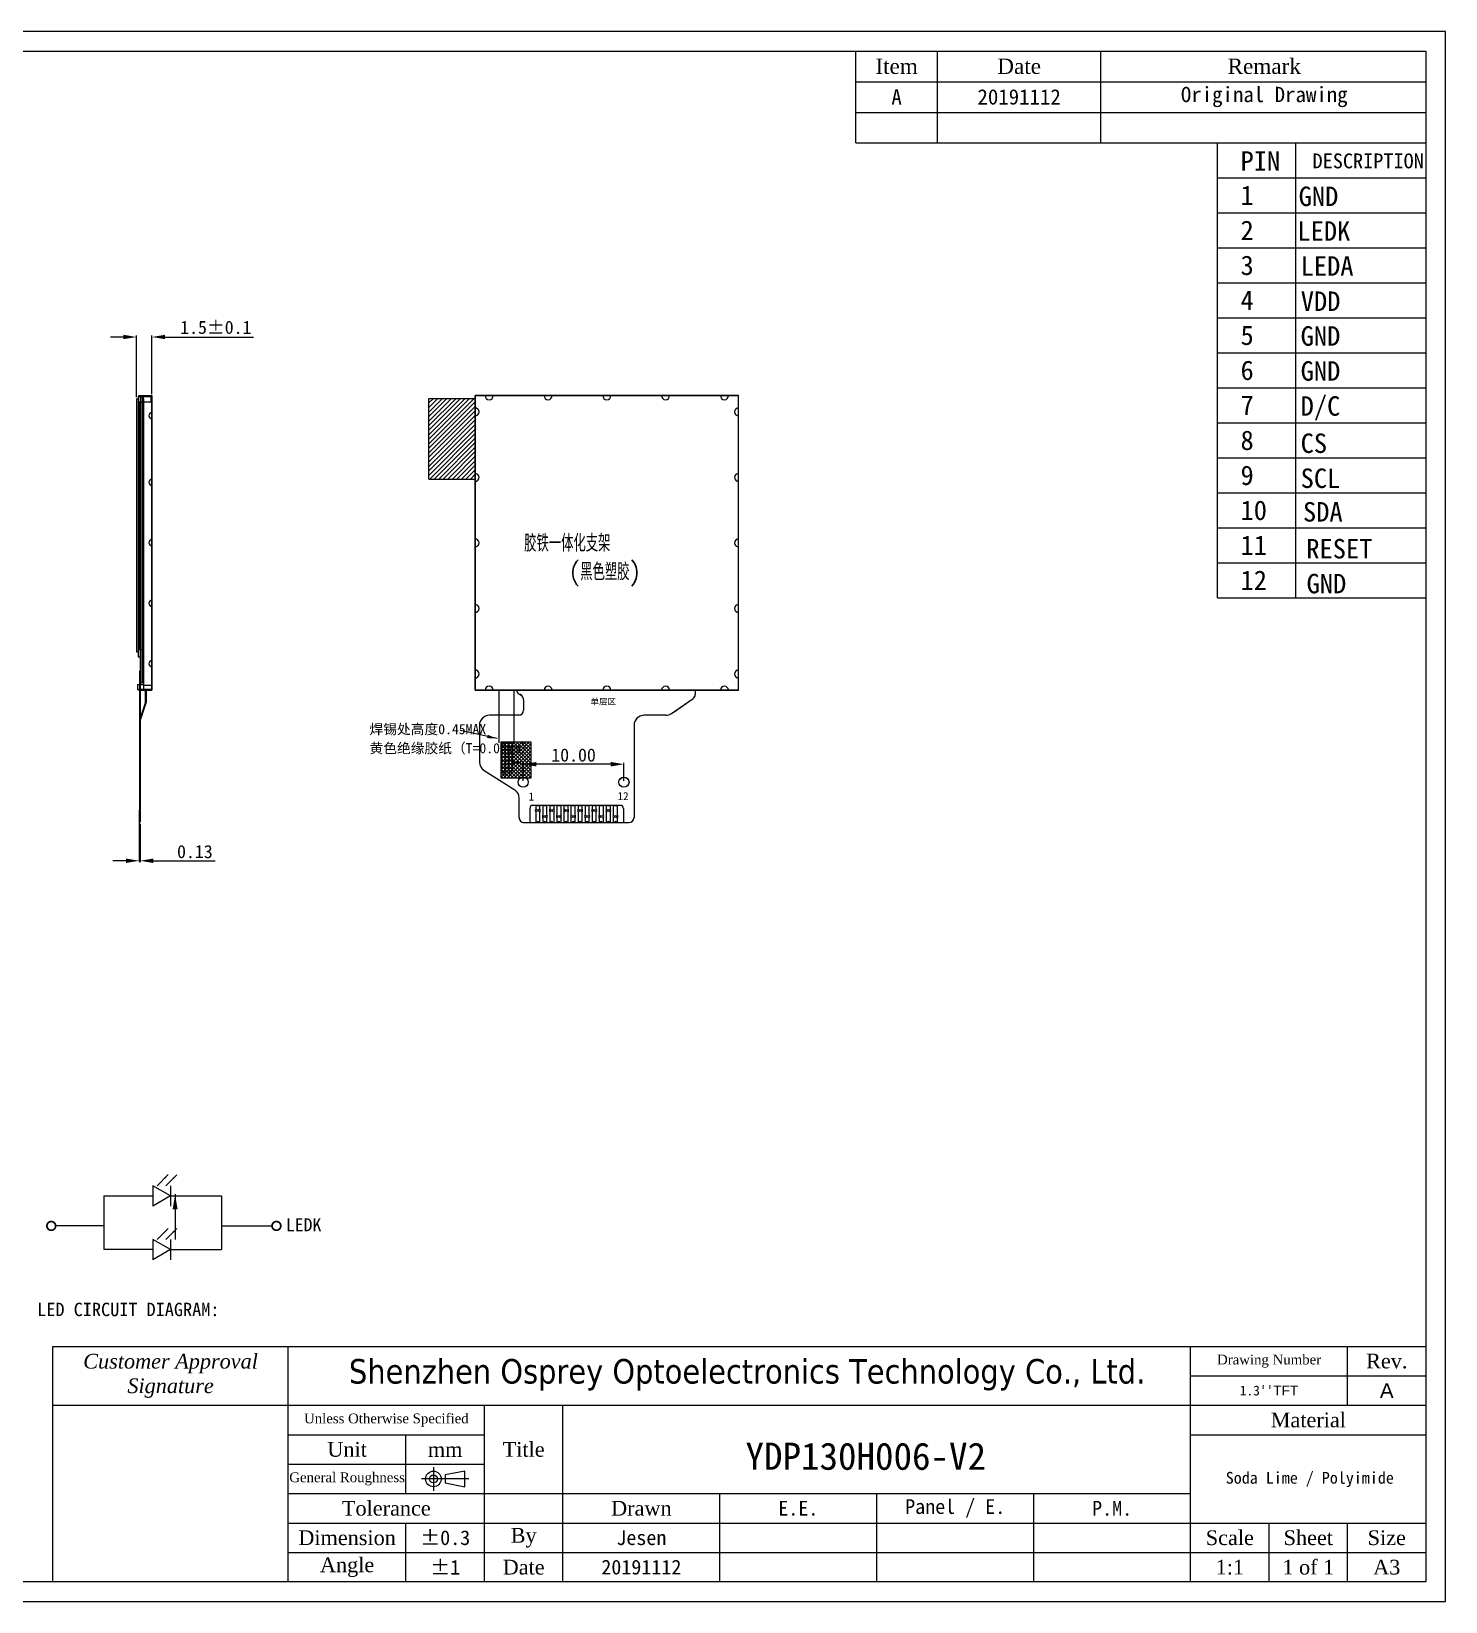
# Model space of a CAD drawing. Header units: millimetres. Extents: x 1344 to 1578, y 492 to 647.
# Drawn here: x 1437.5 to 1577.8, y 491.6 to 647.4 of the extents above; entities that cross this region are included whole.
import ezdxf
from ezdxf.lldxf.tags import DXFTag

# ---------------------------------------------------------------- set-up
doc = ezdxf.new("R2010")
doc.units = ezdxf.units.MM
doc.layers.add('CEN', color=1, linetype='CENTER', lineweight=15)
for name, color, linetype in [('dim', 3, 'Continuous'), ('FPC', 30, 'Continuous'), ('Frame', 7, 'Continuous'), ('lcd', 4, 'Continuous'), ('PULL TAPE', 3, 'Continuous'), ('圖框', 7, 'Continuous')]:
    doc.layers.add(name, color=color, linetype=linetype)
doc.styles.add('RD', font='', dxfattribs={"width": 0.8, "height": 1.8})
doc.styles.get("Standard").update_dxf_attribs({"font": 'txt', "bigfont": 'gbcbig.shx'})
doc.styles.add('VP-STANDARD', font='txt.shx')
doc.styles.add('宋体', font='')
doc.styles.get('RD').set_extended_font_data('PMingLiU')
doc.styles.get('宋体').set_extended_font_data('SimSun')
tags = doc.linetypes.add('CENTER', pattern=[2, 1.25, -0.25, 0.25, -0.25]).pattern_tags.tags
tags[10:11] = [DXFTag(74, 4), DXFTag(75, 0), DXFTag(340, '0'), DXFTag(46, 0.0), DXFTag(50, 0.0), DXFTag(44, 0.0), DXFTag(45, 0.0)]
tags[8:9] = [DXFTag(74, 4), DXFTag(75, 0), DXFTag(340, '0'), DXFTag(46, 0.0), DXFTag(50, 0.0), DXFTag(44, 0.0), DXFTag(45, 0.0)]
tags[6:7] = [DXFTag(74, 4), DXFTag(75, 0), DXFTag(340, '0'), DXFTag(46, 0.0), DXFTag(50, 0.0), DXFTag(44, 0.0), DXFTag(45, 0.0)]
tags[4:5] = [DXFTag(74, 4), DXFTag(75, 0), DXFTag(340, '0'), DXFTag(46, 0.0), DXFTag(50, 0.0), DXFTag(44, 0.0), DXFTag(45, 0.0)]
doc.dimstyles.new('SH', dxfattribs={"dimscale": 1.4, "dimtxt": 2.5, "dimasz": 2.5, "dimexe": 1.25, "dimexo": 0.625, "dimtad": 0, "dimdec": 1, "dimzin": 0, "dimdsep": 46, "dimtxsty": 'RD', "dimcen": 2.5, "dimadec": 0, "dimazin": 0, "dimtfac": 0.6, "dimtdec": 4, "dimtmove": 0, "dimatfit": 3, "dimfxl": 1, "dimtolj": 1, "dimarcsym": 0})
doc.dimstyles.get("Standard").update_dxf_attribs({"dimtxt": 3, "dimasz": 1.5, "dimexe": 0.3, "dimexo": 0.3, "dimgap": 0.5, "dimtad": 1, "dimtoh": 1, "dimdsep": 46, "dimtxsty": 'Standard', "dimcen": 0.5, "dimclrd": 2, "dimclre": 3, "dimclrt": 6, "dimadec": 1, "dimazin": 0, "dimtfac": 1, "dimtofl": 0, "dimtmove": 0, "dimatfit": 3, "dimfxl": 1, "dimtolj": 1, "dimtzin": 0, "dimarcsym": 0})
doc.dimstyles.new('VP-Standard', dxfattribs={"dimtxt": 1.5, "dimasz": 1.5, "dimexe": 0.5, "dimexo": 0.3, "dimgap": 0.5, "dimtad": 1, "dimzin": 1, "dimdsep": 46, "dimtxsty": 'VP-STANDARD', "dimcen": 0, "dimclrd": 256, "dimclre": 256, "dimclrt": 256, "dimadec": 0, "dimazin": 0, "dimtfac": 1, "dimtmove": 0, "dimatfit": 1, "dimfxl": 1, "dimtolj": 1, "dimtzin": 0, "dimlwd": -1, "dimlwe": -1, "dimarcsym": 0})
doc.dimstyles.new('标注', dxfattribs={"dimtxt": 1.2, "dimasz": 1, "dimexe": 0, "dimexo": 1, "dimgap": 0.2, "dimtad": 0, "dimrnd": 0.0005, "dimzin": 9, "dimdsep": 46, "dimtxsty": 'Standard', "dimcen": 0, "dimclrd": 3, "dimclre": 3, "dimclrt": 3, "dimadec": 0, "dimazin": 0, "dimtfac": 1, "dimtmove": 0, "dimatfit": 3, "dimfxl": 1, "dimlwd": -1, "dimlwe": -1, "dimarcsym": 0})

# ---------------------------------------------------------------- blocks, each defined once
blk = doc.blocks.new('*D8')
at = {"layer": 'Defpoints', "color": 0, "transparency": 16777216}
for p in [(1449.41, 617.03), (1447.89, 610.91), (1449.41, 611.21)]:
    blk.add_point(p, dxfattribs=at)
at = {"layer": 'dim', "color": 2, "lineweight": -2, "transparency": 16777216}
for p, q in [((1446.59, 617.03), (1445.29, 617.03)), ((1450.71, 617.03), (1459.51, 617.03))]:
    blk.add_line(p, q, dxfattribs=at)
at = {"layer": 'dim', "color": 3, "lineweight": -2, "transparency": 16777216}
for p, q in [((1447.89, 611.06), (1447.89, 617.18)), ((1449.41, 611.36), (1449.41, 617.18))]:
    blk.add_line(p, q, dxfattribs=at)
at = {"layer": 'dim', "color": 2, "transparency": 16777216}
for points in [[(1446.59, 617.25), (1446.59, 616.82), (1447.89, 617.03)], [(1450.71, 617.25), (1450.71, 616.82), (1449.41, 617.03)]]:
    blk.add_solid(points, dxfattribs=at)
at = {"layer": 'dim', "color": 3, "transparency": 16777216, "insert": (1455.76, 617.98), "char_height": 1.3, "attachment_point": 5, "style": '宋体'}
blk.add_mtext('\\A1;1.5%%P0.1', dxfattribs=at)
blk = doc.blocks.new('*D42')
at = {"layer": 'Defpoints', "color": 0, "transparency": 16777216}
for p in [(1486.27, 574.65), (1486.27, 572.86), (1496.27, 572.86)]:
    blk.add_point(p, dxfattribs=at)
at = {"layer": 'dim', "color": 3, "lineweight": -2, "transparency": 16777216}
for p, q in [((1486.27, 573.01), (1486.27, 574.8)), ((1496.27, 573.01), (1496.27, 574.8))]:
    blk.add_line(p, q, dxfattribs=at)
at = {"layer": 'dim', "color": 2, "lineweight": -2, "transparency": 16777216}
blk.add_line((1494.97, 574.65), (1487.57, 574.65), dxfattribs=at)
at = {"layer": 'dim', "color": 2, "transparency": 16777216}
for points in [[(1487.57, 574.87), (1487.57, 574.43), (1486.27, 574.65)], [(1494.97, 574.87), (1494.97, 574.43), (1496.27, 574.65)]]:
    blk.add_solid(points, dxfattribs=at)
at = {"layer": 'dim', "color": 3, "transparency": 16777216, "insert": (1491.27, 575.55), "char_height": 1.3, "attachment_point": 5, "style": '宋体'}
blk.add_mtext('\\A1;10.00', dxfattribs=at)
blk = doc.blocks.new('*D43')
at = {"layer": 'Defpoints', "color": 0, "transparency": 16777216}
for p in [(1448.14, 570.26), (1448.24, 568.89), (1448.24, 565.07)]:
    blk.add_point(p, dxfattribs=at)
at = {"layer": 'dim', "color": 3, "lineweight": -2, "transparency": 16777216}
for p, q in [((1448.14, 570.11), (1448.14, 564.92)), ((1448.24, 568.74), (1448.24, 564.92))]:
    blk.add_line(p, q, dxfattribs=at)
at = {"layer": 'dim', "color": 2, "lineweight": -2, "transparency": 16777216}
for p, q in [((1446.84, 565.07), (1445.54, 565.07)), ((1449.54, 565.07), (1455.68, 565.07))]:
    blk.add_line(p, q, dxfattribs=at)
at = {"layer": 'dim', "color": 2, "transparency": 16777216}
for points in [[(1446.84, 565.29), (1446.84, 564.85), (1448.14, 565.07)], [(1449.54, 565.29), (1449.54, 564.85), (1448.24, 565.07)]]:
    blk.add_solid(points, dxfattribs=at)
at = {"layer": 'dim', "color": 3, "transparency": 16777216, "insert": (1453.68, 565.97), "char_height": 1.3, "attachment_point": 5, "style": '宋体'}
blk.add_mtext('\\A1;0.13', dxfattribs=at)

msp = doc.modelspace()

# ---------------------------------------------------------------- hatches: boundary and pattern name
at = {"layer": 'FPC'}
h = msp.add_hatch(dxfattribs=at)
h.set_pattern_fill('ANSI37', color=2, scale=2, style=0)
h.set_pattern_definition([(135, (2040.96326, -3826.20396), (0.176776695, 0.176776695), []), (45, (2040.96326, -3826.20396), (0.176776695, -0.176776695), [])])
h.paths.add_polyline_path([(1487.046, 576.849), (1484.046, 576.84), (1484.046, 573.307), (1487.046, 573.307)])

# ---------------------------------------------------------------- linework, layer by layer
at = {"linetype": 'Continuous', "lineweight": 0}
for p, q in [((1562.984, 591.141), (1562.984, 636.28)), ((1555.199, 632.807), (1575.889, 632.807)), ((1555.199, 629.335), (1575.889, 629.335)), ((1555.199, 625.863), (1575.889, 625.863)), ((1555.199, 622.391), (1575.889, 622.391)), ((1555.199, 618.918), (1575.889, 618.918)), ((1555.199, 615.446), (1575.889, 615.446)), ((1555.199, 611.974), (1575.889, 611.974)), ((1555.199, 608.502), (1575.889, 608.502)), ((1555.199, 605.03), (1575.889, 605.03)), ((1555.199, 601.557), (1575.889, 601.557)), ((1555.199, 598.085), (1575.889, 598.085)), ((1555.199, 594.613), (1575.889, 594.613)), ((1555.199, 591.141), (1575.889, 591.141))]:
    msp.add_line(p, q, dxfattribs=at)
at = {"color": 7}
for p, q in [((1448.111, 611.213), (1449.411, 611.213)), ((1448.111, 611.113), (1448.111, 611.213)), ((1448.111, 611.113), (1449.311, 611.113)), ((1448.591, 611.213), (1449.411, 611.213)), ((1448.591, 611.213), (1449.411, 611.213)), ((1448.591, 611.113), (1448.591, 611.213)), ((1448.711, 611.213), (1449.311, 611.213)), ((1448.711, 611.113), (1449.311, 611.113)), ((1449.311, 611.213), (1449.411, 611.213)), ((1449.311, 611.213), (1449.411, 611.213)), ((1449.311, 611.113), (1449.311, 610.613)), ((1449.411, 582.063), (1449.411, 611.213)), ((1449.411, 611.213), (1449.411, 581.993)), ((1449.411, 582.063), (1449.411, 611.213)), ((1449.411, 611.213), (1449.411, 581.993)), ((1448.111, 610.613), (1449.411, 610.613)), ((1448.111, 610.613), (1448.111, 586.033)), ((1448.111, 586.033), (1448.611, 586.033)), ((1448.611, 582.093), (1448.611, 586.033)), ((1448.111, 582.093), (1449.411, 582.093)), ((1448.111, 582.093), (1448.111, 581.993)), ((1448.111, 581.993), (1449.411, 581.993)), ((1449.411, 582.063), (1448.591, 582.063)), ((1448.611, 582.493), (1449.411, 582.493)), ((1449.311, 581.993), (1448.611, 581.993)), ((1449.311, 581.993), (1449.411, 581.993))]:
    msp.add_line(p, q, dxfattribs=at)
at = {"color": 0}
for p, q in [((1448.591, 611.213), (1449.291, 611.213)), ((1448.591, 604.713), (1448.591, 611.213)), ((1448.591, 611.213), (1449.291, 611.213)), ((1448.591, 604.713), (1448.591, 611.213)), ((1448.591, 610.813), (1448.591, 610.813)), ((1448.591, 610.813), (1448.591, 610.813)), ((1448.591, 610.813), (1448.591, 610.813)), ((1448.591, 610.813), (1448.591, 610.813)), ((1507.572, 611.213), (1481.572, 611.213)), ((1507.572, 611.213), (1481.572, 611.213)), ((1507.652, 581.993), (1507.652, 611.143)), ((1507.652, 581.993), (1507.652, 611.143)), ((1507.652, 581.993), (1507.652, 611.143)), ((1507.652, 581.993), (1507.652, 611.143)), ((1507.652, 581.993), (1507.652, 611.143)), ((1507.652, 581.993), (1507.652, 611.143)), ((1448.591, 582.563), (1448.591, 604.713)), ((1447.991, 582.563), (1448.591, 582.563)), ((1447.991, 582.563), (1447.991, 582.063)), ((1447.991, 582.063), (1448.591, 582.063)), ((1449.291, 582.063), (1448.591, 582.063)), ((1481.572, 581.993), (1507.572, 581.993)), ((1481.572, 581.993), (1507.572, 581.993)), ((1481.572, 581.993), (1507.572, 581.993)), ((1481.572, 581.993), (1507.572, 581.993)), ((1481.572, 581.993), (1507.572, 581.993)), ((1481.572, 581.993), (1507.572, 581.993)), ((1481.572, 581.993), (1507.572, 581.993)), ((1481.572, 581.993), (1507.572, 581.993)), ((1481.572, 581.993), (1507.572, 581.993)), ((1481.572, 581.993), (1507.572, 581.993))]:
    msp.add_line(p, q, dxfattribs=at)
at = {"color": 3}
for p, q in [((1476.902, 610.935), (1476.91, 610.943)), ((1476.902, 610.486), (1477.359, 610.943)), ((1476.902, 610.037), (1477.808, 610.943)), ((1476.902, 609.588), (1478.257, 610.943)), ((1476.902, 609.139), (1478.706, 610.943)), ((1476.902, 608.69), (1479.155, 610.943)), ((1476.902, 608.241), (1479.604, 610.943)), ((1476.902, 607.792), (1480.053, 610.943)), ((1476.902, 607.342), (1480.502, 610.943)), ((1476.902, 606.893), (1480.951, 610.943)), ((1476.902, 606.444), (1481.4, 610.943)), ((1476.902, 602.943), (1476.902, 610.943)), ((1476.902, 610.943), (1481.572, 610.943)), ((1476.902, 605.995), (1481.572, 610.665)), ((1476.902, 605.546), (1481.572, 610.216)), ((1476.902, 605.097), (1481.572, 609.767)), ((1476.902, 604.648), (1481.572, 609.318)), ((1476.902, 604.199), (1481.572, 608.869)), ((1476.902, 603.75), (1481.572, 608.42)), ((1476.902, 603.301), (1481.572, 607.971)), ((1476.992, 602.943), (1481.572, 607.522)), ((1477.442, 602.943), (1481.572, 607.073)), ((1477.891, 602.943), (1481.572, 606.624)), ((1478.34, 602.943), (1481.572, 606.175)), ((1478.789, 602.943), (1481.572, 605.726)), ((1479.238, 602.943), (1481.572, 605.277)), ((1479.687, 602.943), (1481.572, 604.828)), ((1476.902, 602.943), (1481.572, 602.943)), ((1480.136, 602.943), (1481.572, 604.379)), ((1480.585, 602.943), (1481.572, 603.93)), ((1481.034, 602.943), (1481.572, 603.481)), ((1481.483, 602.943), (1481.572, 603.032))]:
    msp.add_line(p, q, dxfattribs=at)
for p, q in [((1481.492, 581.993), (1481.492, 611.213)), ((1507.652, 611.213), (1481.492, 611.213)), ((1481.492, 581.993), (1481.492, 611.213)), ((1507.652, 611.213), (1481.492, 611.213)), ((1481.672, 611.213), (1481.492, 611.213)), ((1507.652, 581.993), (1507.652, 611.213)), ((1507.652, 581.993), (1507.652, 611.213)), ((1507.652, 581.993), (1507.652, 611.213)), ((1507.652, 581.993), (1507.652, 611.213)), ((1507.652, 581.993), (1481.492, 581.993)), ((1507.652, 581.993), (1481.492, 581.993)), ((1496.772, 568.857), (1496.772, 568.857))]:
    msp.add_line(p, q)
at = {"color": 7, "lineweight": 5}
for p, q in [((1481.787, 581.993), (1507.357, 581.993)), ((1483.712, 582.043), (1483.712, 581.993))]:
    msp.add_line(p, q, dxfattribs=at)
at = {"color": 30}
for p, q in [((1486.923, 570.262), (1486.923, 568.862)), ((1495.923, 570.561), (1487.216, 570.562)), ((1496.223, 570.261), (1496.222, 568.857))]:
    msp.add_line(p, q, dxfattribs=at)
at = {"linetype": 'Continuous', "lineweight": 0}
msp.add_lwpolyline([(1555.199, 591.141), (1555.199, 636.28), (1575.889, 636.28), (1575.889, 591.141)], dxfattribs=at)
at = {"color": 4}
for points in [[(1481.492, 611.213), (1481.492, 581.993)], [(1481.492, 611.213), (1507.652, 611.213)], [(1481.492, 611.213), (1507.652, 611.213)], [(1481.572, 611.213), (1507.572, 611.213)], [(1481.572, 611.213), (1507.572, 611.213)], [(1481.572, 611.213), (1507.572, 611.213)], [(1481.572, 611.213), (1507.572, 611.213)], [(1507.652, 581.993), (1507.652, 611.213)], [(1481.492, 581.993), (1507.652, 581.993)], [(1481.572, 581.993), (1507.572, 581.993)], [(1481.572, 581.993), (1507.572, 581.993)]]:
    msp.add_lwpolyline(points, dxfattribs=at)
at = {"color": 0}
msp.add_lwpolyline([(1481.572, 581.993), (1507.572, 581.993)], dxfattribs=at)
msp.add_lwpolyline([(1481.572, 581.993), (1507.572, 581.993)], dxfattribs=at)
msp.add_lwpolyline([(1481.572, 581.993), (1507.572, 581.993)], dxfattribs=at)
msp.add_lwpolyline([(1481.572, 581.993), (1507.572, 581.993)], dxfattribs=at)
msp.add_lwpolyline([(1481.572, 581.993), (1507.572, 581.993)], dxfattribs=at)
msp.add_lwpolyline([(1481.572, 581.993), (1507.572, 581.993)], dxfattribs=at)
msp.add_lwpolyline([(1481.572, 581.993), (1507.572, 581.993)], dxfattribs=at)
msp.add_lwpolyline([(1481.572, 581.993), (1507.572, 581.993)], dxfattribs=at)
msp.add_lwpolyline([(1481.572, 581.993), (1507.572, 581.993)], dxfattribs=at)
msp.add_lwpolyline([(1481.572, 581.993), (1507.572, 581.993)], dxfattribs=at)
at = {"color": 2}
for points in [[(1483.864, 581.993), (1483.863, 576.78)], [(1483.864, 581.993), (1483.864, 579.503)], [(1485.351, 581.993), (1485.35, 576.87)], [(1485.351, 581.993), (1485.351, 579.503)]]:
    msp.add_lwpolyline(points, dxfattribs=at)
at = {"color": 4}
for centre, start, end in [((1482.892, 611.213), 180, 0), ((1488.745, 611.213), 180, 0), ((1494.572, 611.213), 180, 0), ((1500.399, 611.213), 180, 0), ((1506.252, 611.213), 180, 0), ((1481.492, 609.603), 270, 90), ((1507.652, 609.603), 90, 270), ((1481.492, 603.103), 270, 90), ((1507.652, 603.103), 90, 270), ((1481.492, 596.603), 270, 90), ((1507.652, 596.603), 90, 270), ((1481.492, 590.103), 270, 90), ((1507.652, 590.103), 90, 270), ((1481.492, 583.603), 270, 90), ((1507.652, 583.603), 90, 270), ((1482.892, 581.993), 0, 180), ((1488.745, 581.993), 0, 180), ((1494.572, 581.993), 0, 180), ((1500.399, 581.993), 0, 180), ((1506.252, 581.993), 0, 180)]:
    msp.add_arc(centre, 0.4, start, end, dxfattribs=at)
at = {"color": 7}
for centre in [(1449.411, 609.217), (1449.411, 602.617), (1449.411, 596.617), (1449.411, 590.617), (1449.411, 584.617)]:
    msp.add_arc(centre, 0.3, 90, 270, dxfattribs=at)
at = {"color": 30}
for centre, start, end in [((1487.223, 570.262), 89.97275, 179.97275), ((1495.923, 570.261), 359.97275, 89.97275)]:
    msp.add_arc(centre, 0.3, start, end, dxfattribs=at)
at = {"layer": 'CEN', "color": 3}
for p, q in [((1449.52, 532.83), (1449.52, 530.814)), ((1451.265, 531.822), (1449.52, 532.83)), ((1451.265, 532.83), (1451.265, 530.814)), ((1444.626, 531.822), (1449.52, 531.822)), ((1451.265, 531.822), (1449.52, 530.814)), ((1451.265, 531.822), (1456.325, 531.822)), ((1449.52, 527.497), (1449.52, 525.482)), ((1451.265, 526.49), (1449.52, 527.497)), ((1451.265, 527.497), (1451.265, 525.482)), ((1451.265, 526.49), (1449.52, 525.482))]:
    msp.add_line(p, q, dxfattribs=at)
at = {"layer": 'CEN', "color": 3, "const_width": 0.173}
for points in [[(1439.857, 528.843, -1), (1438.993, 528.843, -1)], [(1462.205, 528.843, -1), (1461.341, 528.843, -1)]]:
    msp.add_lwpolyline(points, format="xyb", close=True, dxfattribs=at)
at = {"layer": 'FPC'}
for p, q in [((1505.082, 582.663), (1505.082, 582.663)), ((1497.272, 578.503), (1497.272, 569.362)), ((1497.272, 577.613), (1497.272, 569.362)), ((1485.872, 569.362), (1485.872, 571.29)), ((1485.872, 569.362), (1485.873, 571.29)), ((1486.372, 568.862), (1496.772, 568.862)), ((1486.372, 568.862), (1496.772, 568.862))]:
    msp.add_line(p, q, dxfattribs=at)
at = {"layer": 'FPC', "color": 30}
for p, q in [((1486.071, 581.47), (1485.854, 581.601)), ((1486.071, 581.47), (1485.854, 581.601)), ((1486.071, 581.47), (1485.854, 581.601)), ((1486.071, 581.47), (1485.854, 581.601)), ((1486.071, 581.47), (1485.854, 581.601)), ((1486.071, 581.47), (1485.854, 581.601)), ((1486.151, 581.47), (1485.934, 581.601)), ((1500.982, 579.679), (1503.131, 581.156)), ((1501.243, 579.858), (1503.131, 581.156)), ((1503.347, 581.993), (1503.347, 581.568)), ((1485.812, 579.503), (1482.928, 579.503)), ((1485.812, 579.503), (1482.928, 579.503)), ((1485.892, 579.503), (1483.008, 579.503)), ((1485.892, 579.503), (1483.008, 579.503)), ((1485.892, 579.503), (1483.521, 579.503)), ((1486.312, 581.042), (1486.312, 580.003)), ((1486.312, 581.042), (1486.312, 580.003)), ((1486.312, 580.557), (1486.312, 580.003)), ((1486.312, 580.557), (1486.312, 580.003)), ((1500.415, 579.503), (1498.272, 579.503)), ((1481.928, 578.503), (1481.928, 574.862)), ((1482.398, 574.014), (1485.435, 572.116))]:
    msp.add_line(p, q, dxfattribs=at)
at = {"layer": 'FPC', "color": 2, "lineweight": 9}
for p, q in [((1487.548, 570.251), (1487.548, 570.561)), ((1487.548, 570.24), (1487.548, 570.561)), ((1487.548, 570.561), (1487.898, 570.561)), ((1487.898, 570.561), (1487.898, 570.24)), ((1487.898, 570.561), (1487.898, 570.24)), ((1488.247, 569.64), (1488.248, 570.562)), ((1488.248, 570.562), (1488.598, 570.562)), ((1488.598, 570.562), (1488.597, 569.64)), ((1488.948, 570.239), (1488.948, 570.562)), ((1488.948, 570.562), (1489.298, 570.562)), ((1489.298, 570.562), (1489.298, 570.239)), ((1489.647, 569.639), (1489.648, 570.562)), ((1489.648, 570.562), (1489.998, 570.562)), ((1489.998, 570.562), (1489.997, 569.639)), ((1490.348, 570.239), (1490.348, 570.562)), ((1490.348, 570.562), (1490.698, 570.562)), ((1490.698, 570.562), (1490.698, 570.239)), ((1491.047, 569.638), (1491.048, 570.562)), ((1491.048, 570.562), (1491.398, 570.562)), ((1491.398, 570.562), (1491.397, 569.638)), ((1491.748, 570.238), (1491.748, 570.562)), ((1491.748, 570.562), (1492.098, 570.562)), ((1492.098, 570.562), (1492.098, 570.238)), ((1492.447, 569.638), (1492.448, 570.562)), ((1492.448, 570.562), (1492.798, 570.562)), ((1492.798, 570.562), (1492.797, 569.638)), ((1493.148, 570.237), (1493.148, 570.562)), ((1493.148, 570.562), (1493.498, 570.561)), ((1493.498, 570.561), (1493.498, 570.237)), ((1493.847, 569.637), (1493.848, 570.561)), ((1493.848, 570.561), (1494.198, 570.561)), ((1494.198, 570.561), (1494.197, 569.637)), ((1494.548, 570.237), (1494.548, 570.561)), ((1494.548, 570.561), (1494.898, 570.561)), ((1494.898, 570.561), (1494.898, 570.237)), ((1495.247, 569.636), (1495.248, 570.561)), ((1495.248, 570.561), (1495.598, 570.561)), ((1495.598, 570.561), (1495.597, 569.636)), ((1495.598, 570.561), (1495.598, 570.561)), ((1487.547, 568.862), (1487.548, 569.883)), ((1487.548, 568.862), (1487.548, 569.883)), ((1487.898, 569.883), (1487.897, 568.862)), ((1487.898, 569.883), (1487.898, 568.862)), ((1488.247, 568.862), (1488.247, 569.283)), ((1488.597, 569.282), (1488.597, 568.862)), ((1488.947, 568.862), (1488.948, 569.882)), ((1489.298, 569.882), (1489.297, 568.862)), ((1489.647, 568.862), (1489.647, 569.282)), ((1489.997, 569.282), (1489.997, 568.862)), ((1490.347, 568.862), (1490.348, 569.882)), ((1490.422, 568.862), (1490.347, 568.862)), ((1490.347, 568.86), (1490.347, 568.86)), ((1490.698, 569.881), (1490.697, 568.862)), ((1491.047, 568.862), (1491.047, 569.281)), ((1491.397, 569.281), (1491.397, 568.862)), ((1491.747, 568.862), (1491.748, 569.881)), ((1492.098, 569.881), (1492.097, 568.862)), ((1492.447, 568.862), (1492.447, 569.281)), ((1492.797, 569.28), (1492.797, 568.862)), ((1493.147, 568.862), (1493.148, 569.88)), ((1493.498, 569.88), (1493.497, 568.862)), ((1493.847, 568.862), (1493.847, 569.28)), ((1494.197, 569.28), (1494.197, 568.862)), ((1494.547, 568.862), (1494.548, 569.88)), ((1494.898, 569.879), (1494.897, 568.862)), ((1495.247, 568.862), (1495.247, 569.279)), ((1495.597, 569.279), (1495.597, 568.862))]:
    msp.add_line(p, q, dxfattribs=at)
at = {"layer": 'FPC', "const_width": 0.2, "flags": 128}
for points in [[(1448.241, 583.94), (1448.241, 568.892)], [(1448.811, 582.063), (1448.811, 580.771), (1448.241, 579.059), (1448.241, 578.339)]]:
    msp.add_lwpolyline(points, dxfattribs=at)
at = {"layer": 'FPC', "color": 2}
msp.add_lwpolyline([(1487.046, 576.849), (1484.046, 576.84), (1484.046, 573.307), (1487.046, 573.307)], close=True, dxfattribs=at)
at = {"layer": 'FPC', "color": 30}
for points in [[(1484.516, 576.793), (1484.116, 576.793), (1484.114, 573.993), (1484.514, 573.993)], [(1484.516, 576.793), (1484.116, 576.793), (1484.114, 573.993), (1484.514, 573.993)], [(1485.216, 576.792), (1484.816, 576.793), (1484.814, 573.993), (1485.214, 573.992)], [(1485.216, 576.792), (1484.816, 576.793), (1484.814, 573.993), (1485.214, 573.992)]]:
    msp.add_lwpolyline(points, close=True, dxfattribs=at)
at = {"layer": 'FPC', "color": 7, "const_width": 0.2, "flags": 128}
msp.add_lwpolyline([(1485.215, 574.792), (1486.049, 574.792)], dxfattribs=at)
at = {"layer": 'FPC', "lineweight": 9}
for points in [[(1488.598, 570.562), (1488.598, 570.562)], [(1489.998, 570.562), (1489.998, 570.562)], [(1491.398, 570.562), (1491.398, 570.562)], [(1492.798, 570.562), (1492.798, 570.562)], [(1494.198, 570.561), (1494.198, 570.561)]]:
    msp.add_lwpolyline(points, dxfattribs=at)
at = {"layer": 'FPC', "color": 34}
for centre in [(1486.273, 572.862), (1496.273, 572.862), (1496.274, 572.857)]:
    msp.add_circle(centre, 0.5, dxfattribs=at)
at = {"layer": 'FPC', "color": 6, "lineweight": 9}
for centre in [(1487.723, 570.061), (1489.123, 570.061), (1490.523, 570.06), (1491.923, 570.059), (1493.323, 570.059), (1494.723, 570.058), (1488.422, 569.461), (1489.822, 569.46), (1491.222, 569.46), (1492.622, 569.459), (1494.022, 569.458), (1495.422, 569.458)]:
    msp.add_circle(centre, 0.1, dxfattribs=at)
at = {"layer": 'FPC', "color": 30}
for centre, radius, start, end in [((1486.113, 582.029), 0.5, 180, 238.79433), ((1486.113, 582.029), 0.5, 180, 238.79433), ((1486.113, 582.029), 0.5, 180, 238.79433), ((1486.113, 582.029), 0.5, 180, 238.79433), ((1486.113, 582.029), 0.5, 180, 238.79433), ((1486.113, 582.029), 0.5, 180, 238.79433), ((1485.812, 581.042), 0.5, 0, 58.79433), ((1485.812, 581.042), 0.5, 0, 58.79433), ((1502.847, 581.568), 0.5, 304.50173, 0), ((1502.847, 581.568), 0.5, 304.50173, 0), ((1482.928, 578.503), 1, 90, 180), ((1482.928, 578.503), 1, 90, 180), ((1485.812, 580.003), 0.5, 270, 0), ((1485.812, 580.003), 0.5, 270, 0), ((1500.415, 580.503), 1, 270, 304.50173), ((1482.928, 574.862), 1, 180, 238.00455)]:
    msp.add_arc(centre, radius, start, end, dxfattribs=at)
at = {"layer": 'FPC'}
for centre, radius, start, end in [((1498.272, 578.503), 1, 90, 180), ((1484.872, 571.29), 1, 0, 55.71661), ((1486.372, 569.362), 0.5, 180, 270), ((1486.372, 569.362), 0.5, 179.97275, 269.97275), ((1496.774, 569.362), 0.5, 269.97275, 359.97275)]:
    msp.add_arc(centre, radius, start, end, dxfattribs=at)
at = {"layer": 'FPC', "color": 2, "lineweight": 9}
for centre, radius, start, end in [((1487.723, 570.061), 0.25, 134.427, 225.573), ((1487.723, 570.061), 0.25, 314.427, 45.573), ((1489.123, 570.061), 0.25, 134.39976, 225.54575), ((1489.123, 570.061), 0.25, 314.39976, 45.54575), ((1490.523, 570.06), 0.25, 134.39976, 225.54575), ((1490.523, 570.06), 0.25, 314.39976, 45.54575), ((1491.923, 570.059), 0.25, 134.39976, 225.54575), ((1491.923, 570.059), 0.25, 314.39976, 45.54575), ((1493.323, 570.059), 0.25, 134.39976, 225.54575), ((1493.323, 570.059), 0.25, 314.39976, 45.54575), ((1494.723, 570.058), 0.25, 134.39976, 225.54575), ((1494.723, 570.058), 0.25, 314.39976, 45.54575), ((1487.723, 568.861), 0.1, 0.35459, 179.64357), ((1488.422, 569.461), 0.25, 134.39976, 225.54575), ((1488.422, 568.861), 0.1, 0.53882, 179.45934), ((1488.422, 569.461), 0.25, 314.39976, 45.54575), ((1489.122, 568.861), 0.1, 0.72313, 179.27503), ((1489.822, 569.46), 0.25, 134.39976, 225.54575), ((1489.822, 568.86), 0.1, 0.90745, 179.09071), ((1489.822, 569.46), 0.25, 314.39976, 45.54575), ((1490.522, 568.86), 0.1, 1.09178, 178.90639), ((1491.222, 569.46), 0.25, 134.39976, 225.54575), ((1491.222, 568.86), 0.1, 1.27612, 178.72205), ((1491.222, 569.46), 0.25, 314.39976, 45.54575), ((1491.922, 568.859), 0.1, 1.46047, 178.5377), ((1492.622, 569.459), 0.25, 134.39976, 225.54575), ((1492.622, 568.859), 0.1, 1.64484, 178.35333), ((1492.622, 569.459), 0.25, 314.39976, 45.54575), ((1493.322, 568.859), 0.1, 1.82922, 178.16895), ((1494.022, 569.458), 0.25, 134.39976, 225.54575), ((1494.022, 568.858), 0.1, 2.01362, 177.98454), ((1494.022, 569.458), 0.25, 314.39976, 45.54575), ((1494.722, 568.858), 0.1, 2.19805, 177.80012), ((1495.422, 569.458), 0.25, 134.39976, 225.54575), ((1495.422, 568.858), 0.1, 2.38249, 177.61567), ((1495.422, 569.458), 0.25, 314.39976, 45.54575)]:
    msp.add_arc(centre, radius, start, end, dxfattribs=at)
at = {"layer": 'Frame', "color": 7}
for p, q in [((1519.282, 636.28), (1519.282, 645.403)), ((1527.392, 636.28), (1527.392, 645.403)), ((1543.612, 636.28), (1543.612, 645.403)), ((1519.282, 642.362), (1575.889, 642.362)), ((1519.282, 639.321), (1575.889, 639.321)), ((1519.282, 639.321), (1575.889, 639.321)), ((1519.282, 636.28), (1575.889, 636.28)), ((1439.583, 516.886), (1575.889, 516.886)), ((1439.583, 493.519), (1439.583, 516.886)), ((1462.95, 493.519), (1462.95, 516.886)), ((1552.522, 493.519), (1552.522, 516.886)), ((1568.1, 511.044), (1568.1, 516.886)), ((1552.522, 513.965), (1575.889, 513.965)), ((1439.583, 511.044), (1575.889, 511.044)), ((1482.422, 493.519), (1482.422, 511.044)), ((1490.211, 493.519), (1490.211, 511.044)), ((1462.95, 508.124), (1482.422, 508.124)), ((1474.633, 502.282), (1474.633, 508.124)), ((1552.522, 508.124), (1575.889, 508.124)), ((1462.95, 505.203), (1482.422, 505.203)), ((1462.95, 502.282), (1552.522, 502.282)), ((1505.789, 493.519), (1505.789, 502.282)), ((1521.367, 493.519), (1521.367, 502.282)), ((1536.945, 493.519), (1536.945, 502.282)), ((1462.95, 499.361), (1575.889, 499.361)), ((1474.633, 493.519), (1474.633, 499.361)), ((1560.311, 493.519), (1560.311, 499.361)), ((1568.1, 493.519), (1568.1, 499.361)), ((1462.95, 496.44), (1575.889, 496.44))]:
    msp.add_line(p, q, dxfattribs=at)
at = {"layer": 'Frame', "color": 7, "linetype": 'CENTER'}
for p, q in [((1477.359, 504.911), (1477.359, 502.574)), ((1480.864, 503.742), (1476.191, 503.742))]:
    msp.add_line(p, q, dxfattribs=at)
at = {"layer": 'Frame', "color": 7}
for points in [[(1577.836, 647.351), (1344.169, 647.351), (1344.169, 491.572), (1577.836, 491.572)], [(1575.889, 493.519), (1346.116, 493.519), (1346.116, 645.403), (1575.889, 645.403)], [(1480.475, 502.963), (1480.475, 504.521), (1478.528, 504.132), (1478.528, 503.353)]]:
    msp.add_lwpolyline(points, close=True, dxfattribs=at)
for radius in [0.779, 0.389]:
    msp.add_circle((1477.359, 503.742), radius, dxfattribs=at)
at = {"layer": 'lcd'}
for p, q in [((1447.891, 610.913), (1448.061, 610.913)), ((1448.061, 611.113), (1448.421, 611.113)), ((1448.061, 611.113), (1448.421, 611.113)), ((1448.061, 611.113), (1448.061, 585.313)), ((1448.241, 611.113), (1448.241, 582.713)), ((1448.421, 611.113), (1448.421, 582.713)), ((1448.421, 610.913), (1448.591, 610.913)), ((1448.061, 585.313), (1448.241, 585.313)), ((1448.241, 582.713), (1448.421, 582.713))]:
    msp.add_line(p, q, dxfattribs=at)
at = {"layer": 'lcd', "color": 6}
for p, q in [((1447.891, 610.913), (1448.061, 610.913)), ((1447.891, 610.913), (1447.891, 585.813)), ((1448.421, 610.913), (1448.591, 610.913)), ((1448.591, 610.913), (1448.591, 585.813)), ((1447.891, 585.813), (1448.061, 585.813)), ((1448.421, 585.813), (1448.591, 585.813))]:
    msp.add_line(p, q, dxfattribs=at)
at = {"layer": 'lcd', "color": 3}
for p, q in [((1444.626, 531.822), (1444.626, 526.49)), ((1456.325, 531.822), (1456.325, 526.49)), ((1444.626, 528.843), (1439.857, 528.843)), ((1456.325, 528.843), (1461.341, 528.843)), ((1449.52, 526.49), (1444.626, 526.49)), ((1451.265, 526.49), (1456.325, 526.49))]:
    msp.add_line(p, q, dxfattribs=at)

# ---------------------------------------------------------------- texts
at = {"linetype": 'Continuous', "lineweight": 0, "style": '宋体'}
for s, height, p in [('PIN', 1.929, (1557.478, 633.531)), ('DESCRIPTION', 1.47611, (1564.627, 633.766)), ('1', 1.929, (1557.478, 630.127)), ('GND', 1.929, (1563.248, 630.026)), ('2', 1.929, (1557.478, 626.655)), ('LEDK', 1.929, (1563.126, 626.579)), ('3', 1.929, (1557.478, 623.183)), ('LEDA', 1.929, (1563.446, 623.114)), ('4', 1.929, (1557.478, 619.711)), ('VDD', 1.929, (1563.457, 619.619)), ('5', 1.929, (1557.478, 616.239)), ('GND', 1.929, (1563.446, 616.17)), ('6', 1.929, (1557.478, 612.766)), ('GND', 1.929, (1563.446, 612.698)), ('7', 1.929, (1557.478, 609.294)), ('D/C', 1.929, (1563.446, 609.225)), ('8', 1.929, (1557.478, 605.822)), ('CS', 1.929, (1563.446, 605.528)), ('9', 1.929, (1557.478, 602.35)), ('SCL', 1.929, (1563.446, 602.056)), ('10', 1.9289, (1557.478, 598.878)), ('SDA', 1.929, (1563.68, 598.723)), ('11', 1.9289, (1557.478, 595.405)), ('RESET', 1.929, (1564.006, 595.065)), ('12', 1.9289, (1557.478, 591.933)), ('GND', 1.929, (1564.036, 591.606))]:
    msp.add_text(s, height=height, dxfattribs=at).set_placement(p)
at = {"color": 30, "style": '宋体'}
for s, p in [('K', (1484.209, 573.466)), ('K', (1484.209, 573.466)), ('A', (1484.784, 573.396)), ('A', (1484.784, 573.396))]:
    msp.add_text(s, height=0.5, rotation=359.97275, dxfattribs=at).set_placement(p)
at = {"color": 3, "char_height": 0.8, "width": 1.89044, "attachment_point": 3, "rotation": 359.97275, "style": '宋体'}
for s, insert in [('1', (1487.367, 571.841)), ('12', (1496.735, 571.882))]:
    msp.add_mtext(s, dxfattribs=dict(at, insert=insert))
at = {"layer": 'CEN', "color": 3, "style": '宋体'}
msp.add_text('LEDK', height=1.296, dxfattribs=at).set_placement((1462.71, 528.311))
at = {"layer": 'dim', "style": '宋体'}
for s, p in [('焊锡处高度0.45MAX', (1471.015, 577.626)), ('黄色绝缘胶纸（T=0.05mm）', (1471.015, 575.738))]:
    msp.add_text(s, height=1, dxfattribs=at).set_placement(p)
at = {"layer": 'dim', "color": 3, "insert": (1486.362, 597.431), "char_height": 1.70054, "width": 63.48906, "attachment_point": 1}
msp.add_mtext('胶铁一体化支架\\P   ({\\C6;黑色塑胶})', dxfattribs=at)
at = {"layer": 'FPC', "color": 1, "insert": (1495.478, 581.155), "char_height": 0.2, "width": 2.9375, "attachment_point": 3}
msp.add_mtext('{\\fPMingLiU|b0|i0|c134|p18;\\H3x;单层区}', dxfattribs=at)
at = {"layer": 'Frame', "color": 7, "attachment_point": 5, "style": '宋体'}
for s, insert, char_height in [('{\\fTimes New Roman|b0|i0|c0|p18;Item}', (1523.337, 643.883), 1.52064), ('{\\fTimes New Roman|b0|i0|c0|p18;Date}', (1535.502, 643.883), 1.52064), ('{\\fTimes New Roman|b0|i0|c0|p18;Remark}', (1559.832, 643.883), 1.52064), ('Original Drawing', (1559.832, 640.841), 1.52064), ('A', (1523.337, 640.841), 1.521), ('20191112', (1535.502, 640.841), 1.5206), ('{\\fTimes New Roman|b0|i1|c0|p18;Customer Approval\\PSignature}', (1451.266, 513.965), 1.46042), ('{\\fTahoma|b0|i0|c0|p34;\\C4;Shenzhen Osprey Optoelectronics Technology Co., Ltd.}', (1508.499, 514.073), 2.43), ('{\\fTimes New Roman|b0|i0|c0|p18;Drawing Number}', (1560.311, 515.426), 0.97362), ('{\\fTimes New Roman|b0|i0|c0|p18;Rev.}', (1571.995, 515.426), 1.46042), ("1.3''{\\fArial|b0|i0|c0|p32;TFT}", (1560.311, 512.505), 0.97362), ('{\\fArial|b0|i0|c0|p32;A}', (1571.995, 512.505), 1.46042), ('{\\fTimes New Roman|b0|i0|c0|p18;Unless Otherwise Specified}', (1472.686, 509.584), 0.97362), ('{\\fTimes New Roman|b0|i0|c0|p18;Material}', (1564.206, 509.584), 1.46042), ('{\\fTimes New Roman|b0|i0|c0|p18;Unit}', (1468.791, 506.663), 1.46042), ('{\\fTimes New Roman|b0|i0|c0|p18;mm}', (1478.528, 506.663), 1.46042), ('{\\fTimes New Roman|b0|i0|c0|p18;Title}', (1486.317, 506.663), 1.46042), ('{\\C1;YDP130H006-V2}', (1520.278, 505.974), 2.7), ('{\\fTimes New Roman|b0|i0|c0|p18;General Roughness}', (1468.791, 503.742), 0.97362), ('Soda Lime / Polyimide', (1564.355, 503.681), 1.16834), ('{\\fTimes New Roman|b0|i0|c0|p18;Tolerance}', (1472.686, 500.822), 1.46042), ('Panel / E.', (1529.156, 500.822), 1.4604), ('{\\fTimes New Roman|b0|i0|c0|p18;Drawn}', (1498, 500.822), 1.46042), ('E.E.', (1513.578, 500.822), 1.4604), ('P.M.', (1544.733, 500.822), 1.4604), ('{\\fTimes New Roman|b0|i0|c0|p18;Dimension}', (1468.791, 497.901), 1.46042), ('%%p0.3', (1478.528, 497.901), 1.4604), ('{\\fTimes New Roman|b0|i0|c0|p18;By}', (1486.317, 497.901), 1.46042), ('Jesen', (1498, 497.901), 1.4604), ('{\\fTimes New Roman|b0|i0|c0|p18;Scale}', (1556.417, 497.901), 1.46042), ('{\\fTimes New Roman|b0|i0|c0|p18;Sheet}', (1564.206, 497.901), 1.46042), ('{\\fTimes New Roman|b0|i0|c0|p18;Size}', (1571.995, 497.901), 1.46042), ('{\\fTimes New Roman|b0|i0|c0|p18;Angle}', (1468.791, 494.98), 1.46042), ('%%p1', (1478.528, 494.98), 1.4604), ('{\\fTimes New Roman|b0|i0|c0|p18;Date}', (1486.317, 494.98), 1.46042), ('20191112', (1498, 494.98), 1.4604), ('{\\fTimes New Roman|b0|i0|c0|p18;1:1}', (1556.417, 494.98), 1.46042), ('{\\fTimes New Roman|b0|i0|c0|p18;1 of 1}', (1564.206, 494.98), 1.46042), ('{\\fTimes New Roman|b0|i0|c0|p18;A3}', (1571.995, 494.98), 1.46042)]:
    msp.add_mtext(s, dxfattribs=dict(at, insert=insert, char_height=char_height))
at = {"layer": '圖框', "style": '宋体'}
msp.add_text('LED CIRCUIT DIAGRAM:', height=1.32981, dxfattribs=at).set_placement((1438.03, 519.892))

# ---------------------------------------------------------------- dimensions: what is measured, and where the dimension line sits
at = {"layer": 'dim'}
dim = msp.add_linear_dim(base=(1449.411, 617.033), p1=(1447.891, 610.913), p2=(1449.411, 611.213), text='1.5%%P0.1', dimstyle='Standard', override={"dimscale": 0.5, "dimtxt": 2.6, "dimasz": 2.6, "dimexe": 0.3, "dimexo": 0.3, "dimzin": 0, "dimtxsty": '宋体', "dimcen": 0, "dimclrt": 3, "dimtp": 0, "dimtm": 0, "dimtzin": 0}, dxfattribs=at)
dim.commit()
dim.dimension.update_dxf_attribs({"geometry": '*D8', "text_midpoint": (1455.76, 617.98)})
dim = msp.add_linear_dim(base=(1486.273, 574.649), p1=(1496.273, 572.862), p2=(1486.273, 572.862), angle=180, dimstyle='Standard', override={"dimscale": 0.5, "dimtxt": 2.6, "dimasz": 2.6, "dimzin": 0, "dimtxsty": '宋体', "dimcen": 0, "dimclrt": 3}, dxfattribs=at)
dim.commit()
dim.dimension.update_dxf_attribs({"geometry": '*D42', "text_midpoint": (1491.273, 574.649), "dimtype": 160})
dim = msp.add_linear_dim(base=(1448.241, 565.071), p1=(1448.137, 570.263), p2=(1448.241, 568.892), text='0.13', dimstyle='Standard', override={"dimscale": 0.5, "dimtxt": 2.6, "dimasz": 2.6, "dimexe": 0.3, "dimexo": 0.3, "dimzin": 0, "dimtxsty": '宋体', "dimcen": 0, "dimclrt": 3, "dimtp": 0, "dimtm": 0, "dimtzin": 0}, dxfattribs=at)
dim.commit()
dim.dimension.update_dxf_attribs({"geometry": '*D43', "text_midpoint": (1453.678, 565.071), "dimtype": 160})

# ---------------------------------------------------------------- leaders
msp.add_leader([(1483.692, 577.194), (1479.999, 577.977)], dimstyle='标注', override={"dimgap": 0.2, "dimtad": 0, "dimtxsty": '宋体'})
at = {"layer": 'CEN', "color": 3}
for points in [[(1451.045, 533.928), (1449.952, 532.835)], [(1451.892, 533.918), (1450.799, 532.826)], [(1451.045, 528.595), (1449.952, 527.503)], [(1451.892, 528.586), (1450.799, 527.494)]]:
    msp.add_leader(points, dimstyle='SH', override={"dimscale": 0.25, "dimasz": 2, "dimtoh": 1, "dimtxsty": '宋体'}, dxfattribs=at)
at = {"layer": 'PULL TAPE', "color": 1}
msp.add_leader([(1451.719, 531.987), (1451.719, 527.489)], dimstyle='VP-Standard', override={"dimgap": 0.5, "dimtad": 0, "dimfxl": 0.8, "dimarcsym": 1}, dxfattribs=at)

doc.saveas('drawing.dxf')
